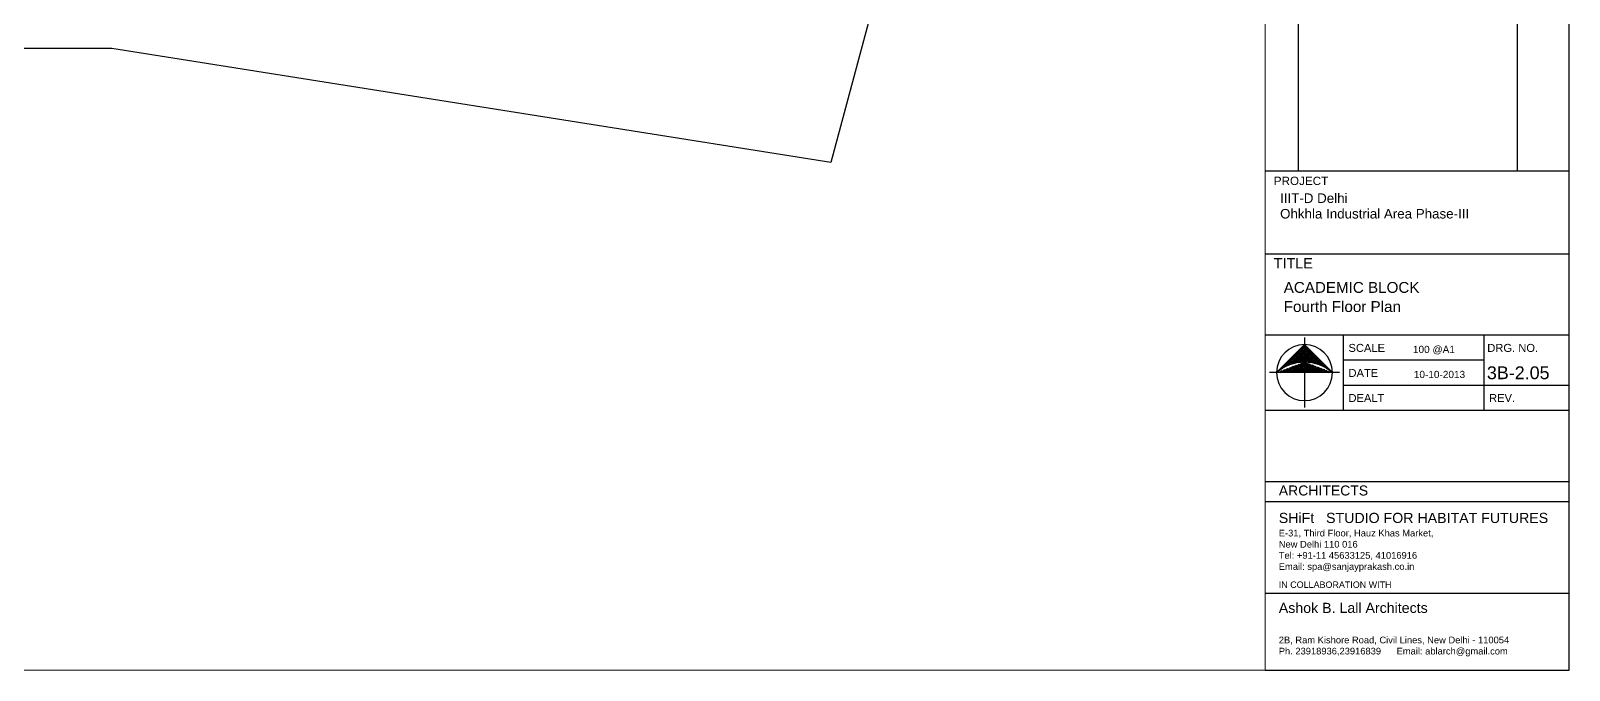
# Model space of a CAD drawing. Header units: millimetres. Extents: x 897770 to 1185420, y -692043 to -233237.
# Drawn here: x 935416 to 981508, y -621771 to -602608 of the extents above; entities that cross this region are included whole.
import ezdxf
from ezdxf.enums import TextEntityAlignment as Align

# ---------------------------------------------------------------- set-up
doc = ezdxf.new("R2010")
doc.units = ezdxf.units.MM
doc.header["$MEASUREMENT"] = 0
for name, color, linetype, lineweight in [('A-Detail Lines', 8, 'Continuous', 25), ('Ann_TitleBlock 2', 5, 'Continuous', 25), ('Anno_Tittleblock', 5, 'Continuous', 13)]:
    doc.layers.add(name, color=color, linetype=linetype, lineweight=lineweight)
doc.layers.add('A-Wall Patt', color=8, linetype='Continuous')
doc.styles.get("Standard").update_dxf_attribs({"font": 'trebuc.ttf'})
doc.styles.add('TITLE', font='swissel.ttf', dxfattribs={"height": 4.3})

# ---------------------------------------------------------------- blocks, each defined once
blk = doc.blocks.new('IIITD WD A1- L Format Library')
at = {"layer": 'A-Wall Patt'}
h = blk.add_hatch(dxfattribs=at)
h.set_pattern_fill('ANSI37', color=256, scale=3.12893, angle=-90, style=0)
h.set_pattern_definition([(315, (787.2798, 94.2132), (0.276561, 0.276561), []), (45, (787.2798, 94.2132), (-0.276561, 0.276561), [])])
edge = h.paths.add_edge_path()
edge.add_ellipse((787.28, 75.6), major_axis=(0, -13.19), ratio=0.999632, start_angle=138.4541, end_angle=180, ccw=False)
edge.add_line((796.02, 85.47), (787.28, 94.21))
edge.add_line((787.28, 94.21), (778.54, 85.47))
edge.add_ellipse((787.28, 75.6), major_axis=(0, -13.19), ratio=0.999632, start_angle=180, end_angle=221.5459, ccw=False)
for p, q in [((870, -7.57), (870, 573.91)), ((785.25, 203.05), (785.25, 148.57)), ((853.73, 203.05), (853.73, 148.57)), ((775, 148.57), (870, 148.57)), ((775, 122.55), (870, 122.55)), ((775, 97.24), (870, 97.24)), ((775, 97.24), (870, 97.24)), ((787.28, 96.4), (787.28, 94.21)), ((799.51, 73.74), (799.51, 97.24)), ((843.37, 73.74), (843.37, 97.24)), ((787.28, 94.21), (778.54, 85.47)), ((796.02, 85.47), (787.28, 94.21)), ((787.28, 88.78), (787.28, 74.53)), ((799.51, 89.41), (843.37, 89.41)), ((798.21, 85.47), (776.35, 85.47)), ((799.51, 81.57), (843.37, 81.57)), ((843.37, 81.57), (870, 81.57)), ((775, 73.74), (846.02, 73.74)), ((775, 73.74), (870, 73.74)), ((775, 51.39), (870, 51.39)), ((775, 45.13), (870, 45.13)), ((775, 16.54), (870, 16.54)), ((775, -7.57), (870, -7.57))]:
    blk.add_line(p, q)
at = {"extrusion": (0, 0, -1)}
for centre, major_axis, start_param, end_param in [((787.28, 85.47), (0, -8.75), -1.570796, 4.712389), ((787.28, 75.6), (0, -13.19), 2.416481, 3.866705)]:
    blk.add_ellipse(centre, major_axis=major_axis, ratio=0.999632, start_param=start_param, end_param=end_param, dxfattribs=at)
at = {"layer": 'Anno_Tittleblock', "color": 5}
blk.add_lwpolyline([(0, -7.57), (775, -7.57), (775, 573.91), (0, 573.91)], close=True, dxfattribs=at)
at = {"style": 'TITLE'}
for s, height, p in [('PROJECT', 2.611, (777.68, 144.09)), ('TITLE', 3.207, (777.68, 118.06))]:
    blk.add_text(s, height=height, dxfattribs=at).set_placement(p)
at = {"attachment_point": 1}
for s, insert, char_height in [('{\\fSwis721 LtEx BT|b0|i0|c0|p34;SCALE}', (801.02, 94.43), 2.4923), ('{\\fSwis721 LtEx BT|b0|i0|c0|p34;DRG. NO.}', (844.38, 94.43), 2.5), ('{\\fSwis721 LtEx BT|b0|i0|c0|p34;DATE}', (801.02, 86.6), 2.4923), ('{\\fSwis721 LtEx BT|b0|i0|c0|p34;DEALT}', (801.02, 78.77), 2.4923), ('{\\fSwis721 LtEx BT|b0|i0|c0|p34;REV.}', (844.95, 78.77), 2.4923), ('{\\fSwis721 LtEx BT|b0|i0|c0|p34;\\H1.5645x;ARCHITECTS\\H0.6392x;\\P\\H0.99998x;\\P\\H1.586x;SHiFt   STUDIO FOR HABITAT FUTURES\\P\\H0.65838x;E-31, Third Floor, Hauz Khas Market, \\PNew Delhi 110 016\\PTel: +91-11 45633125, 41016916\\PEmail: spa@sanjayprakash.co.in}', (779.24, 50.18), 2), ('{\\fSwis721 LtEx BT|b0|i0|c0|p34;IN COLLABORATION WITH\\P\\P\\H1.586x;Ashok B. Lall Architects\\P\\P\\H0.6584x;2B, Ram Kishore Road, Civil Lines, New Delhi - 110054\\PPh. 23918936,23916839      Email: ablarch@gmail.com}', (779.24, 20.18), 2)]:
    blk.add_mtext(s, dxfattribs=dict(at, insert=insert, char_height=char_height))
at = {"style": 'TITLE'}
for tag, p, height in [('PROJECT NAME 1', (779.17, 137.4), 2.98), ('PROJECT NAME 2', (779.17, 132.23), 2.98), ('PROJECT_NAME_3', (779.17, 127.37), 2.98), ('1:100@A1', (818.06, 91.92), 2.25), ('03.04.11', (821.96, 84.64), 2.25), ('A-2.03', (844.81, 84.28), 4), ('AC', (827.5, 76.14), 2.25), ('A', (858.85, 75.94), 3.66)]:
    blk.add_attdef(tag, p, '', height=height, dxfattribs=at)
for p in [(780.3, 113.01), (780.3, 106.37)]:
    blk.add_attdef('FIRST FLOOR PLAN', text='', height=3.39, dxfattribs=at).set_placement(p, align=Align.TOP_LEFT)

msp = doc.modelspace()

# ---------------------------------------------------------------- linework, layer by layer
at = {"layer": 'A-Detail Lines', "elevation": 0}
msp.add_lwpolyline([(961960.1, -596943.6), (959385.1, -606553.5), (937840.7, -603141.2), (934575.4, -603141.2), (934591.7, -600011.4), (935784.7, -595624)], dxfattribs=at)

# ---------------------------------------------------------------- block references
at = {"layer": 'Ann_TitleBlock 2'}
ref = msp.add_blockref('IIITD WD A1- L Format Library', (898093.1, -621046), dxfattribs=dict(at, xscale=95.87942333735619, yscale=95.87942333735619, zscale=95.87942333735619))
ref.add_attrib('FIRST FLOOR PLAN', 'ACADEMIC BLOCK', dxfattribs={"layer": '0', "height": 325.408, "style": 'TITLE'}).set_placement((972954.7, -610137), align=Align.TOP_LEFT)
ref.add_attrib('FIRST FLOOR PLAN', 'Fourth Floor Plan', dxfattribs={"layer": '0', "height": 325.408, "style": 'TITLE'}).set_placement((972954.7, -610710.6), align=Align.TOP_LEFT)
ref.add_attrib('A-2.03', '3B-2.05', (979042.2, -613048.6), dxfattribs={"layer": '0', "height": 383.52, "style": 'TITLE'})
ref.add_attrib('06.05.04??', '10-10-2013', (976851.8, -613014.5), dxfattribs={"layer": '0', "height": 215.27, "style": 'TITLE'})
ref.add_attrib('1:100@A1', '100 @A1', (976825.6, -612264.4), dxfattribs={"layer": '0', "height": 215.27, "style": 'TITLE'})
ref.add_attrib('PROJECT NAME 2', 'IIIT-D Delhi', (972845.8, -607768), dxfattribs={"layer": '0', "height": 286.077, "style": 'TITLE'})
ref.add_attrib('PROJECT_NAME_3', 'Ohkhla Industrial Area Phase-III', (972845.8, -608233.7), dxfattribs={"layer": '0', "height": 286.077, "style": 'TITLE'})

doc.saveas('drawing.dxf')
